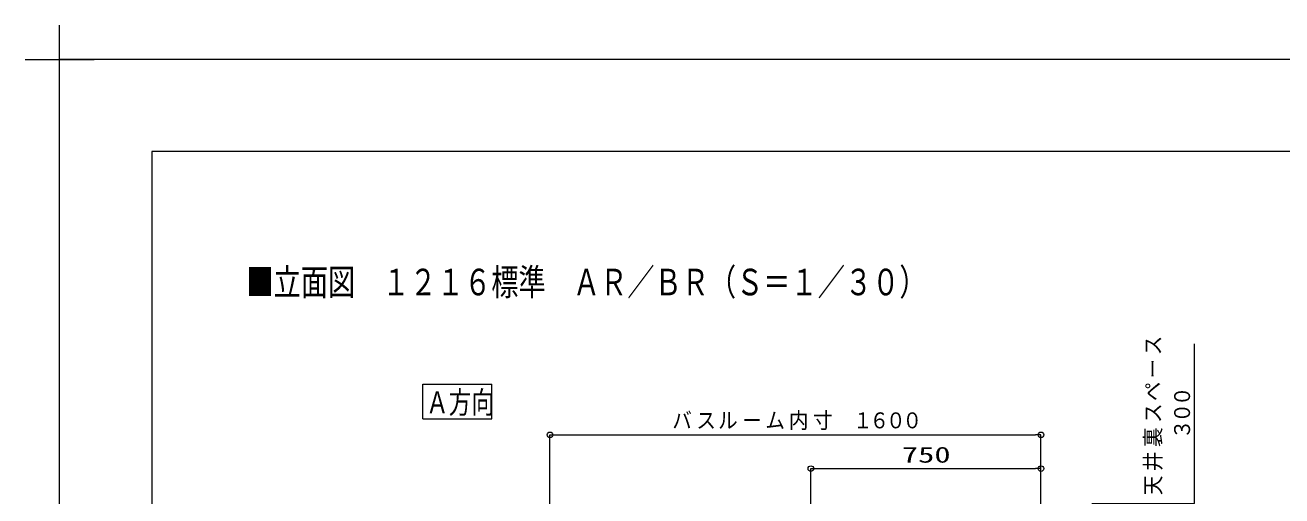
# Model space of a CAD drawing. Units: millimetres on the paper, with parts at other scales. Extents: x -305 to 305, y -152 to 152.
# Drawn here: x -304.8 to -168.3, y 101.1 to 152.3 of the extents above; entities that cross this region are included whole.
import ezdxf
from ezdxf.enums import TextEntityAlignment as Align

# ---------------------------------------------------------------- set-up
doc = ezdxf.new("R2010")
doc.units = ezdxf.units.MM
for name, color, linetype, lineweight in [('0-0_0', 7, 'Continuous', 9), ('0-1_VIEW0001', 7, 'Continuous', 9), ('0-3_1図面枠', 7, 'Continuous', 9), ('0-4_図面枠', 3, 'Continuous', 9), ('0-5_DEFPOINTS', 7, 'Continuous', 9)]:
    doc.layers.add(name, color=color, linetype=linetype, lineweight=lineweight)
doc.styles.add('ＭＳ ゴシック', font='')
doc.styles.get('ＭＳ ゴシック').set_extended_font_data('MS Gothic')

# ---------------------------------------------------------------- blocks, each defined once
blk = doc.blocks.new('_ORIGIN')
at = {"layer": '0-0_0'}
blk.add_line((0, 0), (-1, 0), dxfattribs=at)
blk.add_circle((0, 0), 0.5, dxfattribs=at)
blk = doc.blocks.new('グループ-6')
at = {"layer": '0-3_1図面枠'}
for p, q in [((-4200, 2895), (-4200, 3045)), ((-4275, 2970), (-4125, 2970))]:
    blk.add_line(p, q, dxfattribs=at)

msp = doc.modelspace()

# ---------------------------------------------------------------- linework, layer by layer
at = {"layer": '0-1_VIEW0001'}
for p, q in [((-261.577, 109.484), (-261.577, 113.234)), ((-261.577, 113.234), (-254.077, 113.234)), ((-254.077, 109.484), (-254.077, 113.234)), ((-261.577, 109.484), (-254.077, 109.484)), ((-247.758, 95.598), (-247.758, 107.725)), ((-247.158, 107.725), (-195.025, 107.725)), ((-194.425, 95.598), (-194.425, 107.725)), ((-219.425, 95.598), (-219.425, 104.058)), ((-218.825, 104.058), (-195.025, 104.058))]:
    msp.add_line(p, q, dxfattribs=at)
msp.add_lwpolyline([(-188.885, 100.258), (-177.757, 100.258), (-177.757, 117.615)], dxfattribs=at)
at = {"layer": '0-4_図面枠'}
msp.add_lwpolyline([(-291.017, -138.498), (108.983, -138.498), (108.983, 138.502), (-291.017, 138.502)], close=True, dxfattribs=at)
at = {"layer": '0-5_DEFPOINTS'}
for p in [(118.983, 148.502), (-301.017, -148.498)]:
    msp.add_line(p, (-301.017, 148.502), dxfattribs=at)

# ---------------------------------------------------------------- block references
at = {"layer": '0-1_VIEW0001', "xscale": 0.6, "yscale": 0.6, "rotation": 180}
for p in [(-247.758, 107.725), (-219.425, 104.058)]:
    msp.add_blockref('_ORIGIN', p, dxfattribs=at)
at = {"layer": '0-1_VIEW0001', "xscale": 0.6, "yscale": 0.6}
for p in [(-194.425, 107.725), (-194.425, 104.058)]:
    msp.add_blockref('_ORIGIN', p, dxfattribs=at)
at = {"layer": '0-3_1図面枠', "xscale": 0.05, "yscale": 0.05}
msp.add_blockref('グループ-6', (-91.017, 0.002), dxfattribs=at)
msp.add_blockref('グループ-6', (-91.017, 0.002), dxfattribs=at)

# ---------------------------------------------------------------- texts
at = {"layer": '0-0_0', "style": 'ＭＳ ゴシック', "width": 0.75}
msp.add_text('■立面図\u3000１２１６標準\u3000ＡＲ／ＢＲ（Ｓ＝１／３０）', height=2.889, dxfattribs=at).set_placement((-280.735, 122.023), align=Align.BOTTOM_LEFT)
at = {"layer": '0-1_VIEW0001', "style": 'ＭＳ ゴシック', "width": 0.9}
for s, p in [('ス', (-180.884, 116.379)), ('ー', (-180.884, 113.864)), ('ペ', (-180.884, 111.391)), ('０', (-177.711, 110.849)), ('ス', (-180.884, 109.03)), ('０', (-177.711, 109.06)), ('裏', (-180.884, 106.412)), ('３', (-177.711, 107.271)), ('井', (-180.884, 103.795)), ('天', (-180.884, 101.178))]:
    msp.add_text(s, height=1.73, rotation=90, dxfattribs=at).set_placement(p, align=Align.BOTTOM_LEFT)
at = {"layer": '0-1_VIEW0001', "style": 'ＭＳ ゴシック'}
for s, height, width, p in [('Ａ方向', 2.405, 0.75, (-261.22, 109.335)), ('バ', 1.73, 0.9, (-234.473, 107.918)), ('ス', 1.73, 0.9, (-231.856, 107.918)), ('ル', 1.73, 0.9, (-229.495, 107.918)), ('ー', 1.73, 0.9, (-226.877, 107.918)), ('ム', 1.73, 0.9, (-224.363, 107.918)), ('内', 1.73, 0.9, (-221.807, 107.918)), ('寸', 1.73, 0.9, (-219.19, 107.918)), ('１', 1.73, 0.9, (-214.834, 107.918)), ('６', 1.73, 0.9, (-213.044, 107.918)), ('０', 1.73, 0.9, (-211.255, 107.918)), ('０', 1.73, 0.9, (-209.466, 107.918)), ('750', 1.73, 1.5, (-209.534, 104.183))]:
    msp.add_text(s, height=height, dxfattribs=dict(at, width=width)).set_placement(p, align=Align.BOTTOM_LEFT)

doc.saveas('drawing.dxf')
